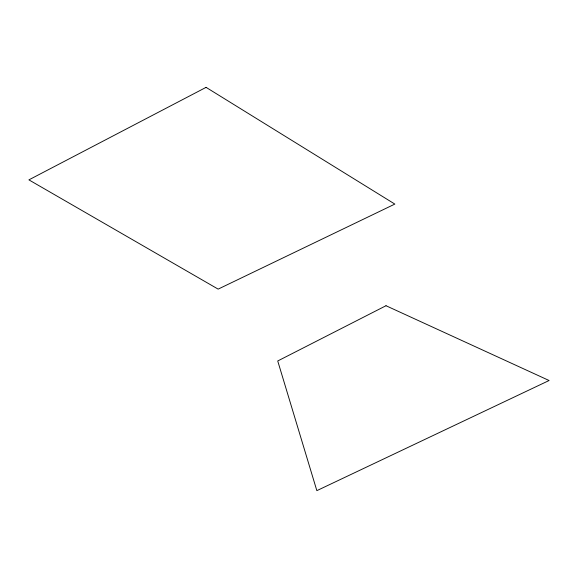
<?xml version="1.0" encoding="UTF-8"?>
<svg xmlns="http://www.w3.org/2000/svg" width="578" height="578" viewBox="0 0 578 578"><rect width="100%" height="100%" fill="white"/><g stroke="black" fill="none" stroke-linecap="round" stroke-linejoin="round"><path stroke-width="0.87" d="M206.079 87.357L28.9 179.866L218.144 289.123L394.846 204.085L206.079 87.357M386.003 305.726L277.729 360.975L316.852 490.643L549.1 380.512L386.003 305.726"/></g></svg>
